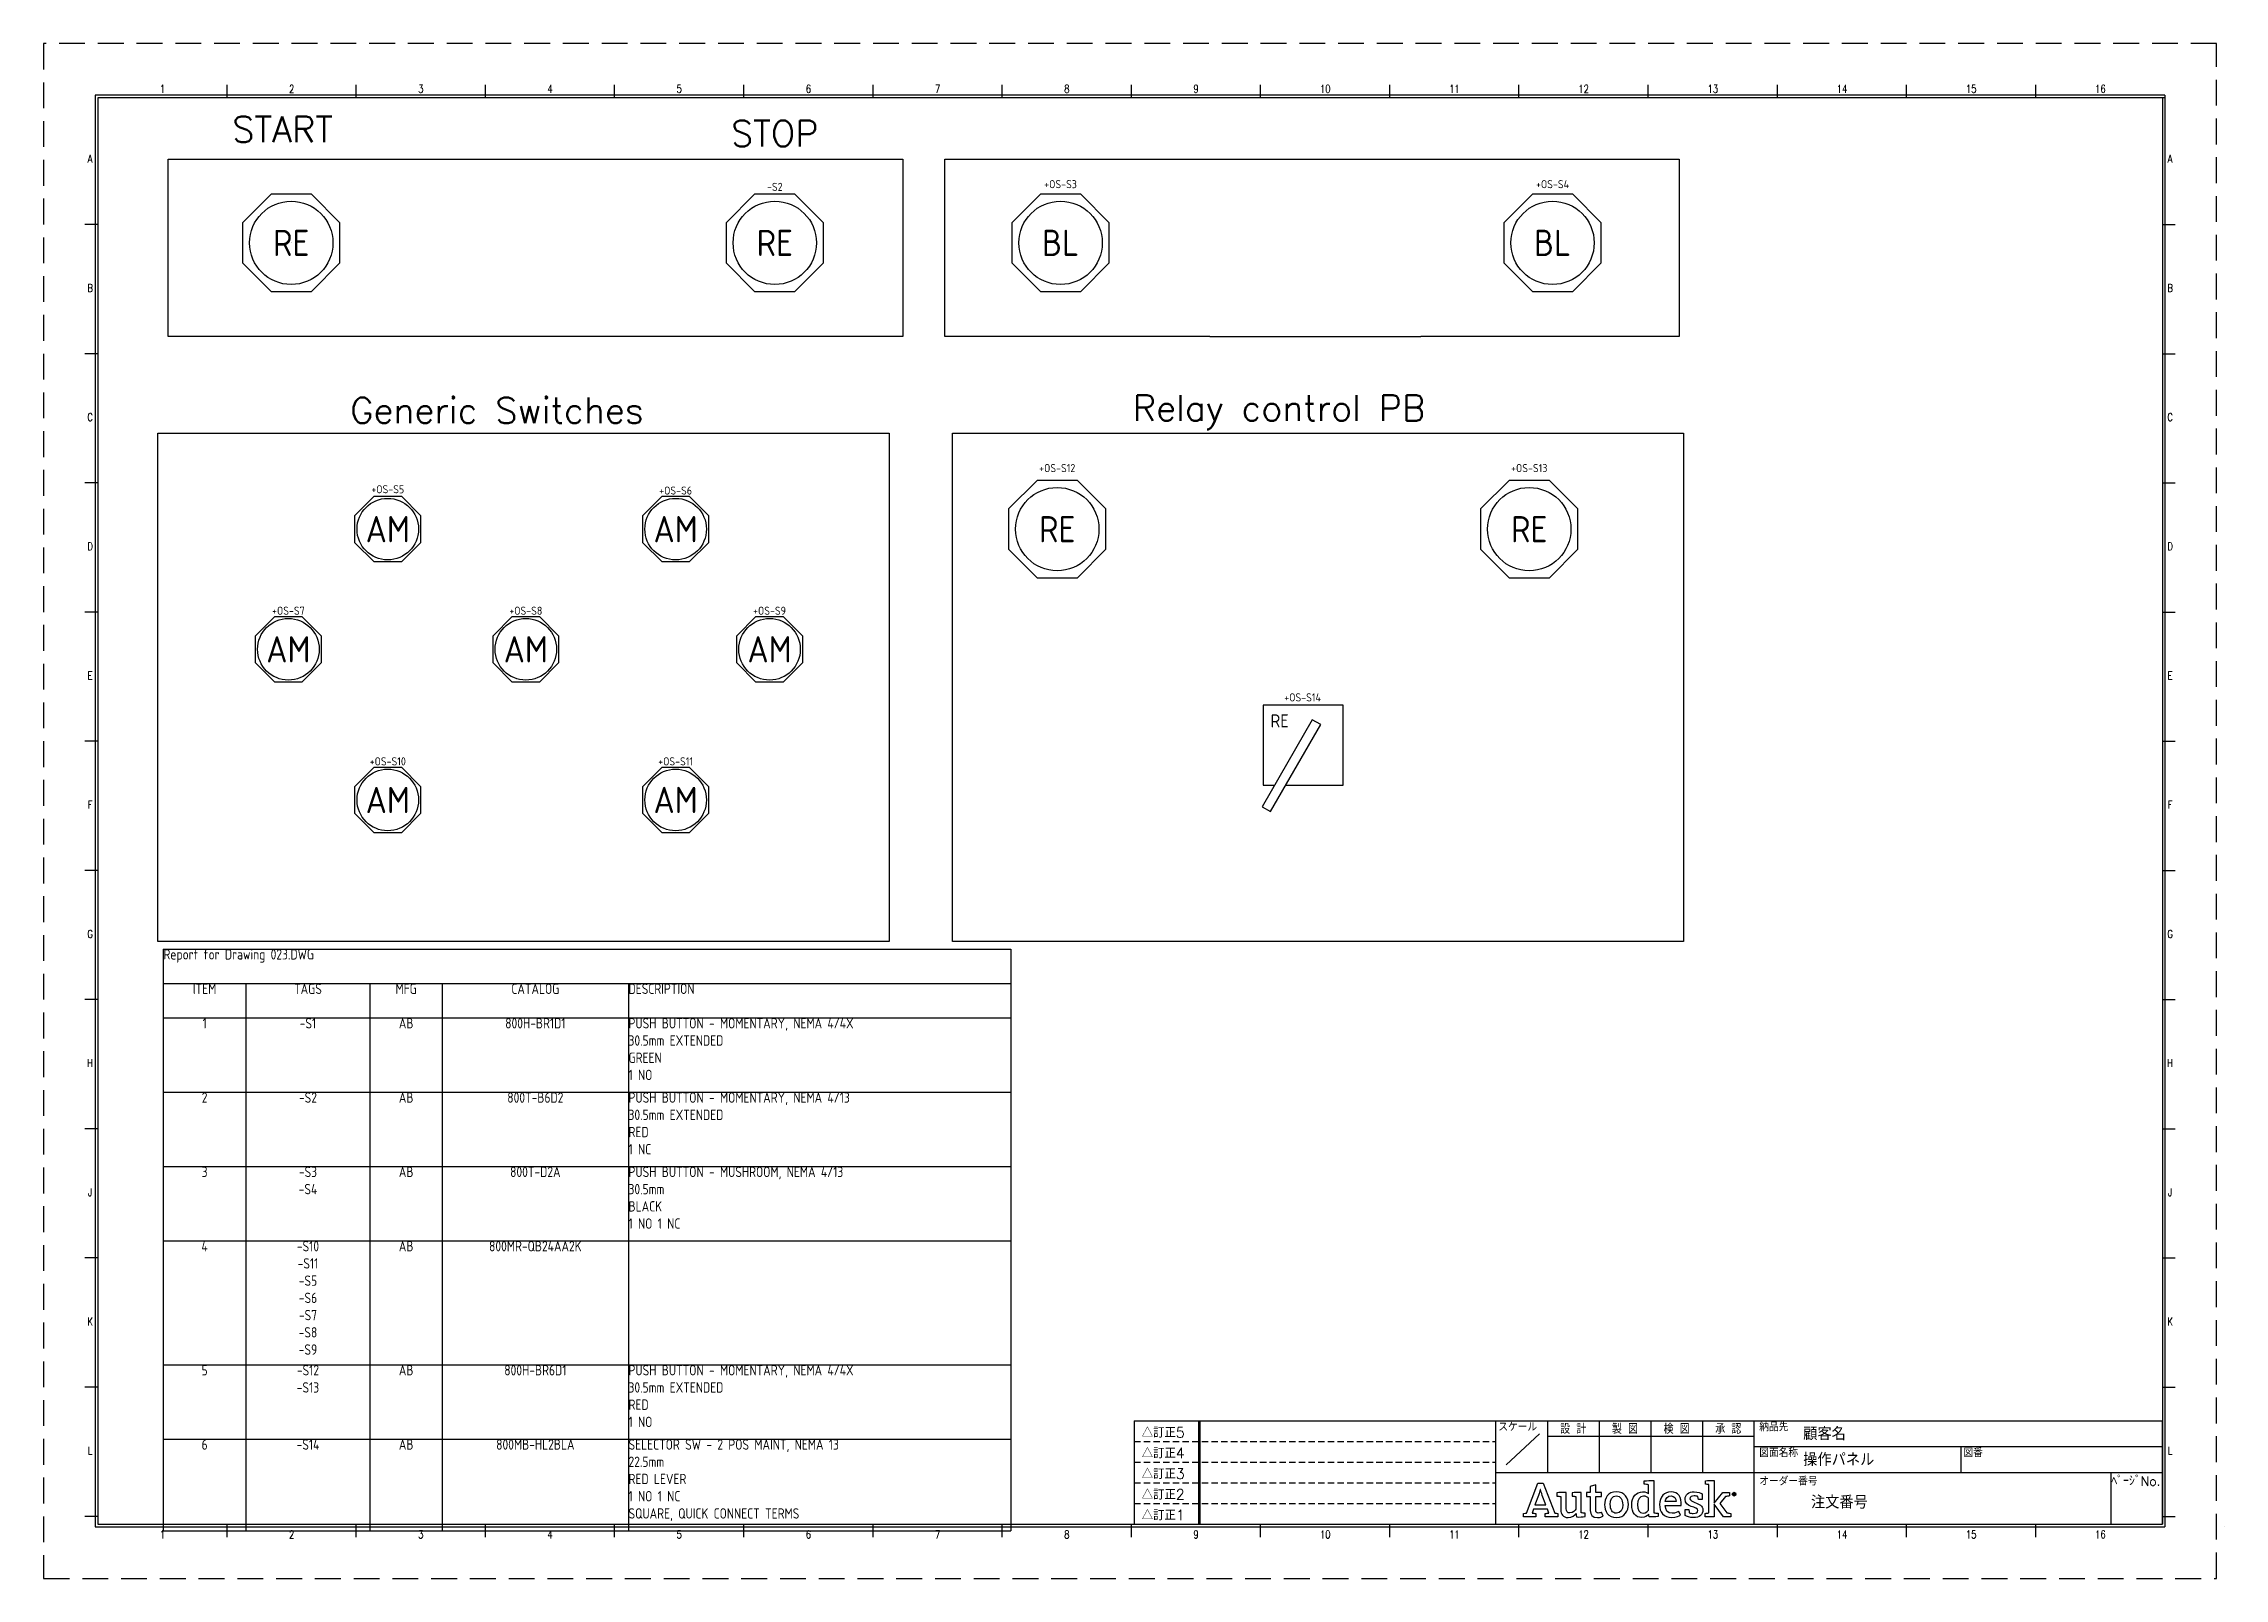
# Model space of a CAD drawing. Header units: inches. Extents: x 0 to 844, y 0 to 594.
import ezdxf
from ezdxf.enums import TextEntityAlignment as Align

# ---------------------------------------------------------------- set-up
doc = ezdxf.new("R2010")
doc.units = ezdxf.units.IN
doc.header["$LTSCALE"] = 10
doc.linetypes.add('DASHEDX2', pattern=[1.5, 1, -0.5])
doc.linetypes.add('HIDDEN', pattern=[0.375, 0.25, -0.125])
doc.layers.get('0').update_dxf_attribs({"linetype": 'CONTINUOUS'})
doc.layers.get('Defpoints').update_dxf_attribs({"linetype": 'CONTINUOUS'})
for name, color, linetype in [('COMMENT', 4, 'CONTINUOUS'), ('HIDDEN', 7, 'HIDDEN'), ('LAYER_1', 160, 'CONTINUOUS'), ('MISC', 7, 'CONTINUOUS'), ('PMISC', 7, 'CONTINUOUS'), ('PSYMS', 7, 'CONTINUOUS'), ('PTAG', 150, 'CONTINUOUS'), ('TITLE', 4, 'CONTINUOUS'), ('ZUWAKU', 7, 'CONTINUOUS')]:
    doc.layers.add(name, color=color, linetype=linetype)
doc.styles.get("Standard").update_dxf_attribs({"font": 'romans', "width": 0.8, "bigfont": 'extfont'})
doc.styles.add('WD', font='txt')
doc.styles.add('WD_IEC', font='isocp2.shx', dxfattribs={"width": 0.9, "height": 4, "bigfont": 'extfont2.shx'})

# ---------------------------------------------------------------- blocks, each defined once
blk = doc.blocks.new('JIS_tblock_a1')
at = {"layer": 'HIDDEN'}
for p, q in [((-398, 32), (-258, 32)), ((-398, 24), (-258, 24)), ((-398, 16), (-258, 16)), ((-398, 8), (-258, 8))]:
    blk.add_line(p, q, dxfattribs=at)
at = {"layer": 'ZUWAKU'}
for p, q in [((-398, 40), (0, 40)), ((-398, 40), (-398, 0)), ((-373, 40), (-373, 0)), ((-372.5, 40), (-372.5, 0)), ((-258, 0), (-258, 40)), ((-241, 35), (-254, 23)), ((-238, 40), (-238, 20)), ((-238, 34), (-158, 34)), ((-218, 40), (-218, 20)), ((-198, 40), (-198, 20)), ((-178, 40), (-178, 20)), ((-158, 0), (-158, 40)), ((0, 0), (0, 40)), ((-158, 30), (0, 30)), ((-78, 30), (-78, 20)), ((-258, 20), (-158, 20)), ((-158, 20), (0, 20)), ((-20, 20), (-20, 0)), ((-398, 0), (0, 0))]:
    blk.add_line(p, q, dxfattribs=at)
at = {"layer": 'TITLE'}
for tag, p, height in [('REVINFO51', (-370, 34), 3), ('ORDER2', (-139, 32.5), 5), ('REVINFO41', (-370, 26), 3), ('SCALE0', (-247.5, 23), 3), ('INFO1', (-139, 22.5), 5), ('REVINFO31', (-370, 18), 3), ('REVINFO21', (-370, 10), 3), ('ORDER1', (-136, 6), 5), ('REVINFO11', (-370, 2), 3)]:
    blk.add_attdef(tag, p, '', height=height, dxfattribs=at)
for tag, p in [('REVDATEY5', (-306, 34)), ('REVDATEM5', (-298, 34)), ('REVDATED5', (-290, 34)), ('REVDESIGN5', (-260, 34)), ('REVDATEY4', (-306, 26)), ('REVDATEM4', (-298, 26)), ('REVDATED4', (-290, 26)), ('REVDESIGN4', (-260, 26)), ('SCALE1', (-251, 29)), ('REVDATEY3', (-306, 18)), ('REVDATEM3', (-298, 18)), ('REVDATED3', (-290, 18)), ('REVDESIGN3', (-260, 18)), ('REVDATEY2', (-306, 10)), ('REVDATEM2', (-298, 10)), ('REVDATED2', (-290, 10)), ('REVDESIGN2', (-260, 10)), ('REVDATEY1', (-306, 2)), ('REVDATEM1', (-298, 2)), ('REVDATED1', (-290, 2)), ('REVDESIGN1', (-260, 2))]:
    blk.add_attdef(tag, text='', height=3, dxfattribs=at).set_placement(p, align=Align.RIGHT)
for tag, height, p in [('DESIGN1', 3, (-228, 27)), ('DESIGN2', 3, (-208, 27)), ('DESIGN3', 3, (-188, 27)), ('DESIGN4', 3, (-168, 27)), ('FILENAME0', 5, (-47.8, 25)), ('PAGE0', 3, (-10.3, 8.6))]:
    blk.add_attdef(tag, text='', height=height, dxfattribs=at).set_placement(p, align=Align.MIDDLE)
at = {"layer": 'TITLE', "flags": 1}
for tag, p in [('TYPE0', (-398, 0)), ('ORDER3', (-398, 0)), ('ORDER4', (-398, 0)), ('ORDER5', (-398, 0)), ('ORDER6', (-398, 0)), ('ORDER7', (-398, 0)), ('ORDER8', (-398, 0)), ('ORDER9', (-398, 0)), ('ORDER10', (-398, 0)), ('ORDER11', (-398, 0)), ('ORDER12', (-398, 0)), ('ORDER13', (-398, 0)), ('ORDER14', (-398, 0)), ('ORDER15', (-398, 0)), ('ORDER16', (-398, 0)), ('ORDER17', (-398, 0)), ('ORDER18', (-398, 0)), ('ORDER19', (-398, 0)), ('ORDER20', (-398, 0)), ('ORDER21', (-398, 0)), ('ORDER22', (-398, 0)), ('ORDER23', (-398, 0)), ('SCALETYPE0', (-398, 0)), ('DATEY1', (-398, 0)), ('DATEM1', (-398, 0)), ('DATED1', (-398, 0)), ('DATEY2', (-398, 0)), ('DATEM2', (-398, 0)), ('DATED2', (-398, 0)), ('BANNAME0', (-398, 0)), ('INFO3', (-398, 0)), ('INFO4', (-398, 0)), ('INFO5', (-398, 0)), ('INFO6', (-398, 0)), ('INFO7', (-398, 0)), ('INFO8', (-398, 0)), ('INFO9', (-398, 0)), ('INFO10', (-398, 0)), ('INFO11', (-398, 0)), ('INFO12', (-398, 0)), ('INFO13', (-398, 0)), ('INFO14', (-398, 0)), ('INFO15', (-398, 0)), ('INFO16', (-398, 0)), ('INFO17', (-398, 0)), ('INFO18', (-398, 0)), ('INFO19', (-398, 0)), ('INFO20', (-398, 0)), ('INFO21', (-398, 0)), ('INFO22', (-398, 0)), ('INFO23', (-398, 0)), ('INFO24', (-398, 0)), ('DATEY3', (-398, 0)), ('DATEM3', (-398, 0)), ('DATED3', (-398, 0)), ('DATEY4', (-398, 0)), ('DATEM4', (-398, 0)), ('DATED4', (-398, 0)), ('DATEY5', (-398, 0)), ('DATEM5', (-398, 0)), ('DATED5', (-398, 0)), ('DATEY6', (-398, 0)), ('DATEM6', (-398, 0)), ('DATED6', (-398, 0)), ('REFERENCETYPE0', (-398, 0)), ('INFO2', (-397.7, 0))]:
    blk.add_attdef(tag, p, '', height=3, dxfattribs=at)
at = {"layer": 'TITLE', "width": 0.8, "flags": 1}
for tag in ['REVINFO12', 'REVINFO13', 'REVINFO22', 'REVINFO23', 'REVINFO32', 'REVINFO33', 'REVINFO42', 'REVINFO43', 'REVINFO52', 'REVINFO53', 'REVINFO61', 'REVINFO62', 'REVINFO63', 'REVINFO71', 'REVINFO72', 'REVINFO73', 'REVINFO81', 'REVINFO82', 'REVINFO83', 'REVDESIGN6', 'REVDESIGN7', 'REVDESIGN8', 'REVDATEY6', 'REVDATEM6', 'REVDATED6', 'REVDATEY7', 'REVDATEM7', 'REVDATED7', 'REVDATEY8', 'REVDATEM8', 'REVDATED8']:
    blk.add_attdef(tag, (-398, 0), '', height=3, dxfattribs=at)
at = {"layer": 'TITLE', "flags": 1}
blk.add_attdef('LPAGE0', text='', height=3, dxfattribs=at).set_placement((-11, 3), align=Align.CENTER)
blk.add_attdef('PAPER0', text='', height=1, dxfattribs=at).set_placement((-3, -1), align=Align.TOP_RIGHT)
at = {"layer": 'ZUWAKU'}
for s, height, p in [('△訂正5', 4, (-395, 33.5)), ('スケール', 3, (-257, 36)), ('納品先', 3, (-156, 36)), ('△訂正4', 4, (-395, 25.5)), ('図面名称', 3, (-156, 26)), ('図番', 3, (-77, 26)), ('△訂正3', 4, (-395, 17.5)), ('オーダー番号', 3, (-156, 15)), ('△訂正2', 4, (-395, 9.5)), ('△訂正1', 4, (-395, 1.5))]:
    blk.add_text(s, height=height, dxfattribs=at).set_placement(p)
for s, p in [('設 計', (-228, 35)), ('製 図', (-208, 35)), ('検 図', (-188, 35)), ('承 認', (-168, 35)), ('ﾍﾟｰｼﾞNo.', (-10.23, 14.88))]:
    blk.add_text(s, height=3.5, dxfattribs=at).set_placement(p, align=Align.CENTER)
blk = doc.blocks.new('JIS_border_a1')
at = {"layer": 'ZUWAKU', "color": 5}
for p, q in [((20, 574), (20, 20)), ((821, 574), (20, 574)), ((821, 574), (821, 20)), ((21, 573), (21, 21)), ((821, 573), (21, 573)), ((820, 573), (820, 21)), ((20, 20), (821, 20)), ((21, 21), (820, 21)), ((594, 20), (594, 20)), ((644, 20), (644, 20)), ((694, 20), (694, 20)), ((744, 20), (744, 20)), ((794, 20), (794, 20)), ((844, 20), (844, 20))]:
    blk.add_line(p, q, dxfattribs=at)
at = {"layer": 'ZUWAKU'}
for p, q in [((71, 573), (71, 578)), ((121, 573), (121, 578)), ((171, 573), (171, 578)), ((221, 573), (221, 578)), ((271, 573), (271, 578)), ((321, 573), (321, 578)), ((371, 573), (371, 578)), ((421, 573), (421, 578)), ((471, 573), (471, 578)), ((521, 573), (521, 578)), ((571, 573), (571, 578)), ((621, 573), (621, 578)), ((671, 573), (671, 578)), ((721, 573), (721, 578)), ((771, 573), (771, 578)), ((21, 524), (16, 524)), ((820, 524), (825, 524)), ((21, 474), (16, 474)), ((820, 474), (825, 474)), ((21, 424), (16, 424)), ((820, 424), (825, 424)), ((21, 374), (16, 374)), ((820, 374), (825, 374)), ((21, 324), (16, 324)), ((820, 324), (825, 324)), ((21, 274), (16, 274)), ((820, 274), (825, 274)), ((21, 224), (16, 224)), ((820, 224), (825, 224)), ((21, 174), (16, 174)), ((820, 174), (825, 174)), ((21, 124), (16, 124)), ((820, 124), (825, 124)), ((21, 74), (16, 74)), ((820, 74), (825, 74)), ((21, 24), (16, 24)), ((71, 16), (71, 21)), ((121, 16), (121, 21)), ((171, 16), (171, 21)), ((221, 16), (221, 21)), ((271, 16), (271, 21)), ((321, 16), (321, 21)), ((371, 16), (371, 21)), ((421, 16), (421, 21)), ((471, 16), (471, 21)), ((521, 16), (521, 21)), ((571, 16), (571, 21)), ((621, 16), (621, 21)), ((671, 16), (671, 21)), ((721, 16), (721, 21)), ((771, 16), (771, 21)), ((820, 24), (825, 24))]:
    blk.add_line(p, q, dxfattribs=at)
at = {"layer": 'ZUWAKU', "color": 5, "linetype": 'DASHEDX2'}
blk.add_lwpolyline([(0, 0), (841, 0), (841, 594), (0, 594)], close=True, dxfattribs=at)
at = {"layer": 'COMMENT', "width": 0.8}
for s, p in [('1', (46, 576.5)), ('2', (96, 576.5)), ('3', (146, 576.5)), ('4', (196, 576.5)), ('5', (246, 576.5)), ('6', (296, 576.5)), ('7', (346, 576.5)), ('8', (396, 576.5)), ('9', (446, 576.5)), ('10', (496, 576.5)), ('11', (546, 576.5)), ('12', (596, 576.5)), ('13', (646, 576.5)), ('14', (696, 576.5)), ('15', (746, 576.5)), ('16', (796, 576.5)), ('A', (18, 549.43)), ('A', (823, 549.43)), ('B', (18, 499.43)), ('B', (823, 499.43)), ('C', (18, 449.43)), ('C', (823, 449.43)), ('D', (18, 399.43)), ('D', (823, 399.43)), ('E', (18, 349.43)), ('E', (823, 349.43)), ('F', (18, 299.43)), ('F', (823, 299.43)), ('G', (18, 249.43)), ('G', (823, 249.43)), ('H', (18, 199.43)), ('H', (823, 199.43)), ('J', (18, 149.43)), ('J', (823, 149.43)), ('K', (18, 99.43)), ('K', (823, 99.43)), ('L', (18, 49.43)), ('L', (823, 49.43)), ('1', (46, 17)), ('2', (96, 17)), ('3', (146, 17)), ('4', (196, 17)), ('5', (246, 17)), ('6', (296, 17)), ('7', (346, 17)), ('8', (396, 17)), ('9', (446, 17)), ('10', (496, 17)), ('11', (546, 17)), ('12', (596, 17)), ('13', (646, 17)), ('14', (696, 17)), ('15', (746, 17)), ('16', (796, 17))]:
    blk.add_text(s, height=3, dxfattribs=at).set_placement(p, align=Align.MIDDLE)
blk = doc.blocks.new('AI9-BLK2')
at = {"layer": 'LAYER_1', "color": 7}
blk.add_circle((0, 0), 2.03, dxfattribs=at)
blk.add_open_spline([(1.7, 0), (1.7, -1), (1, -1.8), (0, -1.8), (-1, -1.8), (-1.7, -1), (-1.7, 0), (-1.7, 1), (-1, 1.8), (0, 1.8), (1, 1.8), (1.7, 1), (1.7, 0)], degree=3, knots=[0, 0, 0, 0, 1, 1, 1, 2, 2, 2, 3, 3, 3, 4, 4, 4, 4], dxfattribs=at)
blk = doc.blocks.new('AI9-BLK1')
at = {"layer": 'LAYER_1', "color": 7}
for points, knots in [([(0.7, -1.1), (0.7, -1.1), (0.2, -0.4), (0.2, -0.4), (0.1, -0.2), (0, -0.2), (-0.1, -0.1), (0.3, 0), (0.5, 0.2), (0.5, 0.5), (0.5, 0.8), (0.3, 1.1), (-0.2, 1.1), (-0.2, 1.1), (-0.8, 1.1), (-0.8, 1.1), (-0.8, 1.1), (-0.8, -1.1), (-0.8, -1.1), (-0.8, -1.1), (-0.5, -1.1), (-0.5, -1.1), (-0.5, -1.1), (-0.5, -0.1), (-0.5, -0.1), (-0.4, -0.1), (-0.3, -0.2), (-0.2, -0.3), (-0.2, -0.3), (0.3, -1.1), (0.3, -1.1), (0.3, -1.1), (0.7, -1.1), (0.7, -1.1)], [0, 0, 0, 0, 1, 1, 1, 2, 2, 2, 3, 3, 3, 4, 4, 4, 5, 5, 5, 6, 6, 6, 7, 7, 7, 8, 8, 8, 9, 9, 9, 10, 10, 10, 11, 11, 11, 11]), ([(0.2, 0.5), (0.2, 0.2), (-0.1, 0.1), (-0.3, 0.1), (-0.3, 0.1), (-0.5, 0.1), (-0.5, 0.1), (-0.5, 0.1), (-0.5, 0.8), (-0.5, 0.8), (-0.5, 0.8), (-0.2, 0.8), (-0.2, 0.8), (0.1, 0.8), (0.2, 0.7), (0.2, 0.5)], [0, 0, 0, 0, 1, 1, 1, 2, 2, 2, 3, 3, 3, 4, 4, 4, 5, 5, 5, 5])]:
    blk.add_open_spline(points, degree=3, knots=knots, dxfattribs=at)
blk = doc.blocks.new('JIS_LOGO_BLOCK')
for points, knots in [([(12.07, 1.49), (12.07, 1.49), (7.57, 13.06), (7.57, 13.06), (7.57, 13.06), (5.51, 13.06), (5.51, 13.06), (5.51, 13.06), (1.1, 1.49), (1.1, 1.49), (0.75, 1.45), (0.31, 1.37), (0, 1.28), (0, 1.28), (0, 0), (0, 0), (0, 0), (4.71, 0), (4.71, 0), (4.71, 0), (4.71, 1.28), (4.71, 1.28), (4.26, 1.37), (3.73, 1.47), (3.25, 1.51), (3.25, 1.51), (3.8, 3.02), (3.8, 3.02), (3.8, 3.02), (9.18, 3.02), (9.18, 3.02), (9.18, 3.02), (9.74, 1.49), (9.74, 1.49), (9.26, 1.45), (8.84, 1.37), (8.4, 1.28), (8.4, 1.28), (8.4, 0), (8.4, 0), (8.4, 0), (13.27, 0), (13.27, 0), (13.27, 0), (13.27, 1.28), (13.27, 1.28), (12.99, 1.35), (12.34, 1.49), (12.07, 1.49)], [0, 0, 0, 0, 1, 1, 1, 2, 2, 2, 3, 3, 3, 4, 4, 4, 5, 5, 5, 6, 6, 6, 7, 7, 7, 8, 8, 8, 9, 9, 9, 10, 10, 10, 11, 11, 11, 12, 12, 12, 13, 13, 13, 14, 14, 14, 15, 15, 15, 16, 16, 16, 16]), ([(4.4, 4.74), (4.4, 4.74), (5.71, 8.34), (5.71, 8.34), (6.1, 9.42), (6.24, 9.89), (6.45, 10.59), (6.45, 10.59), (6.49, 10.59), (6.49, 10.59), (6.71, 9.91), (6.84, 9.44), (7.24, 8.34), (7.24, 8.34), (8.54, 4.74), (8.54, 4.74), (8.54, 4.74), (4.4, 4.74), (4.4, 4.74)], [0, 0, 0, 0, 1, 1, 1, 2, 2, 2, 3, 3, 3, 4, 4, 4, 5, 5, 5, 6, 6, 6, 6]), ([(20.45, -0.02), (20.4, 0.22), (20.3, 0.88), (20.28, 1.31), (19.81, 0.69), (18.83, -0.25), (17.22, -0.25), (15.16, -0.25), (14.39, 1.08), (14.39, 2.77), (14.39, 2.77), (14.39, 7.87), (14.39, 7.87), (13.92, 7.94), (13.29, 8.02), (12.8, 8.06), (12.8, 8.06), (12.8, 9.36), (12.8, 9.36), (13.82, 9.46), (15.22, 9.53), (16.47, 9.47), (16.47, 9.47), (16.47, 3.2), (16.47, 3.2), (16.47, 2.14), (16.85, 1.53), (17.92, 1.53), (19.12, 1.53), (20.02, 2.71), (20.22, 2.96), (20.22, 2.96), (20.22, 7.89), (20.22, 7.89), (19.81, 7.94), (19.22, 8.02), (18.73, 8.06), (18.73, 8.06), (18.73, 9.36), (18.73, 9.36), (19.75, 9.49), (21.1, 9.53), (22.3, 9.49), (22.3, 9.49), (22.3, 1.59), (22.3, 1.59), (22.75, 1.51), (23.36, 1.43), (23.87, 1.39), (23.87, 1.39), (23.87, 0.12), (23.87, 0.12), (22.87, 0), (21.59, -0.08), (20.45, -0.02)], [0, 0, 0, 0, 1, 1, 1, 2, 2, 2, 3, 3, 3, 4, 4, 4, 5, 5, 5, 6, 6, 6, 7, 7, 7, 8, 8, 8, 9, 9, 9, 10, 10, 10, 11, 11, 11, 12, 12, 12, 13, 13, 13, 14, 14, 14, 15, 15, 15, 16, 16, 16, 17, 17, 17, 18, 18, 18, 18]), ([(24.28, 7.91), (24.28, 7.91), (24.28, 9.49), (24.28, 9.49), (24.28, 9.49), (25.81, 9.49), (25.81, 9.49), (25.81, 9.49), (25.81, 11.77), (25.81, 11.77), (25.81, 11.77), (27.89, 12.43), (27.89, 12.43), (27.89, 12.43), (27.89, 9.49), (27.89, 9.49), (27.89, 9.49), (30.19, 9.49), (30.19, 9.49), (30.19, 9.49), (30.19, 7.91), (30.19, 7.91), (30.19, 7.91), (27.89, 7.91), (27.89, 7.91), (27.89, 7.91), (27.89, 2.86), (27.89, 2.86), (27.89, 1.92), (28.15, 1.49), (28.91, 1.49), (29.48, 1.49), (29.99, 1.77), (30.17, 1.88), (30.17, 1.88), (30.76, 0.31), (30.76, 0.31), (30.41, 0.12), (29.66, -0.24), (28.54, -0.24), (26.6, -0.24), (25.81, 0.82), (25.81, 2.53), (25.81, 2.53), (25.81, 7.91), (25.81, 7.91), (25.81, 7.91), (24.28, 7.91), (24.28, 7.91)], [0, 0, 0, 0, 1, 1, 1, 2, 2, 2, 3, 3, 3, 4, 4, 4, 5, 5, 5, 6, 6, 6, 7, 7, 7, 8, 8, 8, 9, 9, 9, 10, 10, 10, 11, 11, 11, 12, 12, 12, 13, 13, 13, 14, 14, 14, 15, 15, 15, 16, 16, 16, 16]), ([(35.92, -0.24), (32.64, -0.24), (31.33, 2.39), (31.33, 4.73), (31.33, 7.06), (32.6, 9.73), (35.88, 9.73), (39.14, 9.73), (40.57, 7.12), (40.57, 4.79), (40.57, 2.47), (39.18, -0.24), (35.92, -0.24)], [0, 0, 0, 0, 1, 1, 1, 2, 2, 2, 3, 3, 3, 4, 4, 4, 4]), ([(50.45, 1.6), (50.43, 1.84), (50.42, 2.1), (50.42, 2.37), (50.42, 2.37), (50.42, 14.08), (50.42, 14.08), (49.17, 14.14), (47.76, 14.07), (46.66, 13.95), (46.66, 13.95), (46.66, 12.67), (46.66, 12.67), (47.23, 12.63), (47.87, 12.55), (48.34, 12.48), (48.34, 12.48), (48.34, 12.48), (48.34, 12.48), (48.34, 12.48), (48.34, 8.98), (48.34, 8.98), (47.99, 9.28), (47.3, 9.73), (46.05, 9.73), (43.64, 9.73), (41.83, 7.75), (41.83, 4.73), (41.83, 1.55), (43.4, -0.24), (45.73, -0.24), (47.01, -0.24), (47.87, 0.37), (48.44, 1.06), (48.46, 0.73), (48.56, 0.22), (48.64, 0), (49.8, -0.06), (50.99, 0.02), (52.01, 0.14), (52.01, 0.14), (52.01, 1.41), (52.01, 1.41), (51.51, 1.45), (50.9, 1.53), (50.45, 1.6)], [0, 0, 0, 0, 1, 1, 1, 2, 2, 2, 3, 3, 3, 4, 4, 4, 5, 5, 5, 6, 6, 6, 7, 7, 7, 8, 8, 8, 9, 9, 9, 10, 10, 10, 11, 11, 11, 12, 12, 12, 13, 13, 13, 14, 14, 14, 15, 15, 15, 15]), ([(57.47, 1.39), (58.78, 1.39), (59.59, 1.88), (60.02, 2.14), (60.02, 2.14), (60.74, 0.71), (60.74, 0.71), (60.19, 0.37), (59.17, -0.24), (57.33, -0.24), (54.23, -0.24), (52.58, 1.88), (52.58, 4.81), (52.58, 7.71), (54.49, 9.73), (57.07, 9.73), (59.86, 9.73), (61.29, 7.71), (61, 4.43), (61, 4.43), (54.78, 4.43), (54.78, 4.43), (54.88, 2.71), (55.66, 1.39), (57.47, 1.39)], [0, 0, 0, 0, 1, 1, 1, 2, 2, 2, 3, 3, 3, 4, 4, 4, 5, 5, 5, 6, 6, 6, 7, 7, 7, 8, 8, 8, 8]), ([(66.3, 5.61), (65.23, 6.03), (64.39, 6.28), (64.39, 7.03), (64.39, 7.74), (65.1, 8.14), (66.04, 8.14), (66.57, 8.14), (67.08, 8.04), (67.47, 7.9), (67.52, 7.5), (67.57, 6.89), (67.66, 6.72), (67.66, 6.72), (69.04, 6.72), (69.04, 6.72), (69.04, 6.72), (69.04, 8.96), (69.04, 8.96), (68.66, 9.19), (67.59, 9.73), (65.96, 9.73), (63.94, 9.73), (62.47, 8.56), (62.47, 6.88), (62.47, 5.37), (63.41, 4.59), (64.85, 4.08), (66.31, 3.56), (67.46, 3.2), (67.46, 2.46), (67.46, 1.74), (66.85, 1.32), (65.63, 1.32), (65.13, 1.32), (64.51, 1.42), (64.13, 1.56), (64.07, 2.01), (63.98, 2.69), (63.88, 2.87), (63.88, 2.87), (62.51, 2.87), (62.51, 2.87), (62.51, 2.87), (62.51, 0.55), (62.51, 0.55), (62.51, 0.55), (62.51, 0.55), (62.51, 0.55), (63.11, 0.16), (64.28, -0.26), (65.76, -0.26), (68, -0.26), (69.42, 0.88), (69.42, 2.68), (69.42, 4.29), (67.84, 5.01), (66.3, 5.61)], [0, 0, 0, 0, 1, 1, 1, 2, 2, 2, 3, 3, 3, 4, 4, 4, 5, 5, 5, 6, 6, 6, 7, 7, 7, 8, 8, 8, 9, 9, 9, 10, 10, 10, 11, 11, 11, 12, 12, 12, 13, 13, 13, 14, 14, 14, 15, 15, 15, 16, 16, 16, 17, 17, 17, 18, 18, 18, 19, 19, 19, 19]), ([(78.65, 1.57), (78.65, 1.57), (75.95, 5.22), (75.95, 5.22), (75.95, 5.22), (78.18, 7.89), (78.18, 7.89), (78.64, 7.93), (79.3, 8), (79.69, 8.1), (79.69, 8.1), (79.69, 9.49), (79.69, 9.49), (79.69, 9.49), (77.16, 9.49), (77.16, 9.49), (77.16, 9.49), (73.79, 5.35), (73.79, 5.35), (73.79, 5.35), (73.79, 14.12), (73.79, 14.12), (72.64, 14.18), (71.38, 14.12), (70.34, 14.02), (70.34, 14.02), (70.34, 12.67), (70.34, 12.67), (70.82, 12.63), (71.33, 12.56), (71.71, 12.5), (71.71, 12.5), (71.71, 1.55), (71.71, 1.55), (71.24, 1.51), (70.76, 1.44), (70.32, 1.36), (70.32, 1.36), (70.32, 0), (70.32, 0), (70.32, 0), (73.79, 0), (73.79, 0), (73.79, 0), (73.79, 4.96), (73.79, 4.96), (73.79, 4.96), (77.34, 0), (77.34, 0), (77.34, 0), (80.14, 0), (80.14, 0), (80.14, 0), (80.14, 1.31), (80.14, 1.31), (79.61, 1.43), (79.08, 1.51), (78.65, 1.57)], [0, 0, 0, 0, 1, 1, 1, 2, 2, 2, 3, 3, 3, 4, 4, 4, 5, 5, 5, 6, 6, 6, 7, 7, 7, 8, 8, 8, 9, 9, 9, 10, 10, 10, 11, 11, 11, 12, 12, 12, 13, 13, 13, 14, 14, 14, 15, 15, 15, 16, 16, 16, 17, 17, 17, 18, 18, 18, 19, 19, 19, 19]), ([(35.84, 8.1), (34.15, 8.1), (33.53, 6.67), (33.53, 4.79), (33.53, 2.9), (34.25, 1.41), (35.94, 1.41), (37.65, 1.41), (38.35, 2.82), (38.35, 4.73), (38.35, 6.61), (37.55, 8.1), (35.84, 8.1)], [0, 0, 0, 0, 1, 1, 1, 2, 2, 2, 3, 3, 3, 4, 4, 4, 4]), ([(48.34, 2.61), (48.11, 2.3), (47.38, 1.49), (46.3, 1.49), (44.73, 1.49), (44.05, 2.79), (44.05, 4.75), (44.05, 6.73), (44.89, 8.04), (46.42, 8.04), (47.42, 8.04), (47.97, 7.65), (48.34, 7.32), (48.34, 7.32), (48.34, 2.61), (48.34, 2.61)], [0, 0, 0, 0, 1, 1, 1, 2, 2, 2, 3, 3, 3, 4, 4, 4, 5, 5, 5, 5]), ([(58.98, 5.92), (58.94, 7.12), (58.43, 8.14), (57.04, 8.14), (55.76, 8.14), (55.05, 7.28), (54.84, 5.92), (54.84, 5.92), (58.98, 5.92), (58.98, 5.92)], [0, 0, 0, 0, 1, 1, 1, 2, 2, 2, 3, 3, 3, 3])]:
    blk.add_open_spline(points, degree=3, knots=knots)
at = {"xscale": 0.342899999999986, "yscale": 0.342899999999986, "zscale": 0.342899999999986}
for name, p in [('AI9-BLK2', (81.46, 8.8)), ('AI9-BLK1', (81.53, 8.8))]:
    blk.add_blockref(name, p, dxfattribs=at)
blk = doc.blocks.new('ABPB3R')
for p, q in [((-0.307, 0.742), (-0.742, 0.307)), ((0.307, 0.742), (-0.307, 0.742)), ((0.742, 0.307), (0.307, 0.742)), ((-0.742, 0.307), (-0.742, -0.307)), ((0.742, -0.307), (0.742, 0.307)), ((-0.742, -0.307), (-0.307, -0.742)), ((0.307, -0.742), (0.742, -0.307)), ((-0.307, -0.742), (0.307, -0.742))]:
    blk.add_line(p, q)
blk.add_circle((0, 0), 0.635)
at = {"style": 'WD_IEC'}
blk.add_attdef('COLOR', text='', height=0.4, dxfattribs=at).set_placement((0, 0), align=Align.MIDDLE)
blk = doc.blocks.new('ABPB3B')
for p, q in [((-0.307, 0.742), (-0.742, 0.307)), ((0.307, 0.742), (-0.307, 0.742)), ((0.742, 0.307), (0.307, 0.742)), ((-0.742, 0.307), (-0.742, -0.307)), ((0.742, -0.307), (0.742, 0.307)), ((-0.742, -0.307), (-0.307, -0.742)), ((0.307, -0.742), (0.742, -0.307)), ((-0.307, -0.742), (0.307, -0.742))]:
    blk.add_line(p, q)
blk.add_circle((0, 0), 0.635)
at = {"style": 'WD_IEC'}
blk.add_attdef('COLOR', text='', height=0.4, dxfattribs=at).set_placement((0, 0), align=Align.MIDDLE)
blk = doc.blocks.new('ABPB2A')
for p, q in [((-0.5, 0.207), (-0.207, 0.5)), ((-0.207, 0.5), (0.207, 0.5)), ((0.207, 0.5), (0.5, 0.207)), ((-0.5, -0.207), (-0.5, 0.207)), ((0.5, 0.207), (0.5, -0.207)), ((-0.207, -0.5), (-0.5, -0.207)), ((0.5, -0.207), (0.207, -0.5)), ((0.207, -0.5), (-0.207, -0.5))]:
    blk.add_line(p, q)
blk.add_circle((0, 0), 0.469)
at = {"style": 'WD_IEC'}
blk.add_attdef('COLOR', text='', height=0.4, dxfattribs=at).set_placement((0, 0), align=Align.MIDDLE_CENTER)
blk = doc.blocks.new('ABSS2QLMR')
for p, q in [((0.138, 0.389), (-0.627, -0.937)), ((-0.609, 0.609), (-0.609, -0.609)), ((0.609, 0.609), (-0.609, 0.609)), ((0.268, 0.314), (0.138, 0.389)), ((0.609, -0.609), (0.609, 0.609)), ((-0.498, -1.012), (0.268, 0.314)), ((-0.609, -0.609), (-0.438, -0.609)), ((-0.265, -0.609), (0.609, -0.609)), ((-0.627, -0.937), (-0.498, -1.012))]:
    blk.add_line(p, q)
at = {"style": 'WD_IEC'}
blk.add_text('RE', height=0.2, dxfattribs=at).set_placement((-0.498, 0.371), align=Align.MIDDLE_LEFT)
blk = doc.blocks.new('*T11')
at = {"layer": 'Defpoints', "color": 8, "lineweight": 0}
blk.add_line((0, 0), (0, 0), dxfattribs=at)
at = {"layer": 'MISC', "color": 0, "lineweight": -2}
for p, q in [((0, 0), (328, 0)), ((0, 0), (0, -225.14)), ((328, 0), (328, -225.14)), ((0, -13.33), (328, -13.33)), ((32, -13.33), (32, -225.14)), ((80, -13.33), (80, -225.14)), ((108, -13.33), (108, -225.14)), ((180, -13.33), (180, -225.14)), ((0, -26.67), (328, -26.67)), ((0, -55.43), (328, -55.43)), ((0, -84.19), (328, -84.19)), ((0, -112.95), (328, -112.95)), ((0, -160.95), (328, -160.95)), ((0, -189.71), (328, -189.71)), ((0, -225.14), (328, -225.14))]:
    blk.add_line(p, q, dxfattribs=at)
at = {"layer": 'MISC', "color": 3, "char_height": 4, "style": 'WD_IEC'}
for s, insert, width, attachment_point in [('Report for Drawing 023.DWG', (0.06, -0.06), 327.88, 1), ('ITEM', (16, -13.39), 31.88, 2), ('TAGS', (56, -13.39), 47.88, 2), ('MFG', (94, -13.39), 27.88, 2), ('CATALOG', (144, -13.39), 71.88, 2), ('DESCRIPTION', (180.06, -13.39), 147.88, 1), ('1', (16, -26.73), 31.88, 2), ('-S1', (56, -26.73), 47.88, 2), ('AB', (94, -26.73), 27.88, 2), ('800H-BR1D1', (144, -26.73), 71.88, 2), ('PUSH BUTTON - MOMENTARY, NEMA 4/4X\\P30.5mm EXTENDED\\PGREEN\\P1 NO', (180.06, -26.73), 147.88, 1), ('2', (16, -55.49), 31.88, 2), ('-S2', (56, -55.49), 47.88, 2), ('AB', (94, -55.49), 27.88, 2), ('800T-B6D2', (144, -55.49), 71.88, 2), ('PUSH BUTTON - MOMENTARY, NEMA 4/13\\P30.5mm EXTENDED\\PRED\\P1 NC', (180.06, -55.49), 147.88, 1), ('3', (16, -84.25), 31.88, 2), ('-S3\\P-S4', (56, -84.25), 47.88, 2), ('AB', (94, -84.25), 27.88, 2), ('800T-D2A', (144, -84.25), 71.88, 2), ('PUSH BUTTON - MUSHROOM, NEMA 4/13\\P30.5mm\\PBLACK\\P1 NO 1 NC', (180.06, -84.25), 147.88, 1), ('4', (16, -113.01), 31.88, 2), ('-S10\\P-S11\\P-S5\\P-S6\\P-S7\\P-S8\\P-S9', (56, -113.01), 47.88, 2), ('AB', (94, -113.01), 27.88, 2), ('800MR-QB24AA2K', (144, -113.01), 71.88, 2), ('5', (16, -161.01), 31.88, 2), ('-S12\\P-S13', (56, -161.01), 47.88, 2), ('AB', (94, -161.01), 27.88, 2), ('800H-BR6D1', (144, -161.01), 71.88, 2), ('PUSH BUTTON - MOMENTARY, NEMA 4/4X\\P30.5mm EXTENDED\\PRED\\P1 NO', (180.06, -161.01), 147.88, 1), ('6', (16, -189.77), 31.88, 2), ('-S14', (56, -189.77), 47.88, 2), ('AB', (94, -189.77), 27.88, 2), ('800MB-HL2BLA', (144, -189.77), 71.88, 2), ('SELECTOR SW - 2 POS MAINT, NEMA 13\\P22.5mm\\PRED LEVER\\P1 NO 1 NC\\PSQUARE, QUICK CONNECT TERMS', (180.06, -189.77), 147.88, 1)]:
    blk.add_mtext(s, dxfattribs=dict(at, insert=insert, width=width, attachment_point=attachment_point))

msp = doc.modelspace()

# ---------------------------------------------------------------- linework, layer by layer
msp.add_line((451.29, 480.68), (533.04, 480.68))
for points in [[(48.26, 549.33), (332.49, 549.33), (332.49, 480.68), (48.26, 480.68)], [(44.24, 443.26), (327.19, 443.26), (327.19, 246.52), (44.24, 246.52)], [(351.76, 443.26), (634.71, 443.26), (634.71, 246.52), (351.76, 246.52)]]:
    msp.add_lwpolyline(points, close=True)
msp.add_lwpolyline([(451.29, 480.68), (348.79, 480.68), (348.79, 549.33), (633.02, 549.33), (633.02, 480.68), (533.04, 480.68)])

# ---------------------------------------------------------------- block references
for name, p in [('JIS_border_a1', (0, 0)), ('*T11', (46.31, 243.58)), ('JIS_LOGO_BLOCK', (572.79, 23.79))]:
    msp.add_blockref(name, p)
msp.add_blockref('JIS_tblock_a1', (820, 21)).add_auto_attribs({'ORDER1': '注文番号', 'ORDER2': '顧客名', 'INFO1': '操作パネル'})
at = {"layer": 'PSYMS'}
ref = msp.add_blockref('ABPB3B', (393.58, 516.89), dxfattribs=dict(at, xscale=25.39999999999998, yscale=25.39999999999998, zscale=25.39999999999998))
ref.add_attrib('COLOR', 'BL', dxfattribs={"layer": 'PMISC', "height": 10.16, "style": 'WD_IEC'}).set_placement((393.58, 516.89), align=Align.MIDDLE)
ref.add_attrib('P_TAG1', '+OS-S3', dxfattribs={"layer": 'PTAG', "height": 3.125, "style": 'WD_IEC'}).set_placement((393.58, 538.04), align=Align.CENTER)
ref = msp.add_blockref('ABPB3B', (583.98, 516.89), dxfattribs=dict(at, xscale=25.39999999999998, yscale=25.39999999999998, zscale=25.39999999999998))
ref.add_attrib('COLOR', 'BL', dxfattribs={"layer": 'PMISC', "height": 10.16, "style": 'WD_IEC'}).set_placement((583.98, 516.89), align=Align.MIDDLE)
ref.add_attrib('P_TAG1', '+OS-S4', dxfattribs={"layer": 'PTAG', "height": 3.125, "style": 'WD_IEC'}).set_placement((583.98, 538.04), align=Align.CENTER)
ref = msp.add_blockref('ABPB3R', (95.83, 516.89), dxfattribs=dict(at, xscale=25.39999999999998, yscale=25.39999999999998, zscale=25.39999999999998))
ref.add_attrib('COLOR', 'RE', dxfattribs={"layer": 'PMISC', "height": 10.16, "style": 'WD_IEC'}).set_placement((95.83, 516.89), align=Align.MIDDLE)
ref.add_attrib('P_TAG1', '-S1', dxfattribs={"layer": 'PTAG', "height": 0.125, "style": 'WD'}).set_placement((95.83, 516.89), align=Align.CENTER)
ref = msp.add_blockref('ABPB3R', (282.98, 516.89), dxfattribs=dict(at, xscale=25.39999999999998, yscale=25.39999999999998, zscale=25.39999999999998))
ref.add_attrib('COLOR', 'RE', dxfattribs={"layer": 'PMISC', "height": 10.16, "style": 'WD_IEC'}).set_placement((282.98, 516.89), align=Align.MIDDLE)
ref.add_attrib('P_TAG1', '-S2', dxfattribs={"layer": 'PTAG', "height": 3.125, "style": 'WD_IEC'}).set_placement((282.98, 537), align=Align.CENTER)
ref = msp.add_blockref('ABPB3R', (392.29, 406.09), dxfattribs=dict(at, xscale=25.39999999999998, yscale=25.39999999999998, zscale=25.39999999999998))
ref.add_attrib('COLOR', 'RE', dxfattribs={"layer": 'PMISC', "height": 10.16, "style": 'WD_IEC'}).set_placement((392.29, 406.09), align=Align.MIDDLE)
ref.add_attrib('P_TAG1', '+OS-S12', dxfattribs={"layer": 'PTAG', "height": 3.125, "style": 'WD_IEC'}).set_placement((392.29, 428.16), align=Align.CENTER)
ref = msp.add_blockref('ABPB3R', (574.96, 406.09), dxfattribs=dict(at, xscale=25.39999999999998, yscale=25.39999999999998, zscale=25.39999999999998))
ref.add_attrib('COLOR', 'RE', dxfattribs={"layer": 'PMISC', "height": 10.16, "style": 'WD_IEC'}).set_placement((574.96, 406.09), align=Align.MIDDLE)
ref.add_attrib('P_TAG1', '+OS-S13', dxfattribs={"layer": 'PTAG', "height": 3.125, "style": 'WD_IEC'}).set_placement((574.96, 428.16), align=Align.CENTER)
ref = msp.add_blockref('ABPB2A', (133.2, 406.09), dxfattribs=dict(at, xscale=25.39999999999998, yscale=25.39999999999998, zscale=25.39999999999998))
ref.add_attrib('COLOR', 'AM', dxfattribs={"layer": 'PMISC', "height": 10.16, "style": 'WD_IEC'}).set_placement((133.2, 406.09), align=Align.MIDDLE_CENTER)
ref.add_attrib('P_TAG1', '+OS-S5', dxfattribs={"layer": 'PTAG', "height": 3.125, "style": 'WD_IEC'}).set_placement((133.2, 419.96), align=Align.CENTER)
ref = msp.add_blockref('ABPB2A', (244.6, 406.09), dxfattribs=dict(at, xscale=25.39999999999998, yscale=25.39999999999998, zscale=25.39999999999998))
ref.add_attrib('COLOR', 'AM', dxfattribs={"layer": 'PMISC', "height": 10.16, "style": 'WD_IEC'}).set_placement((244.6, 406.09), align=Align.MIDDLE_CENTER)
ref.add_attrib('P_TAG1', '+OS-S6', dxfattribs={"layer": 'PTAG', "height": 3.125, "style": 'WD_IEC'}).set_placement((244.6, 419.46), align=Align.CENTER)
ref = msp.add_blockref('ABPB2A', (94.73, 359.59), dxfattribs=dict(at, xscale=25.39999999999998, yscale=25.39999999999998, zscale=25.39999999999998))
ref.add_attrib('COLOR', 'AM', dxfattribs={"layer": 'PMISC', "height": 10.16, "style": 'WD_IEC'}).set_placement((94.73, 359.59), align=Align.MIDDLE_CENTER)
ref.add_attrib('P_TAG1', '+OS-S7', dxfattribs={"layer": 'PTAG', "height": 3.125, "style": 'WD_IEC'}).set_placement((94.73, 372.96), align=Align.CENTER)
ref = msp.add_blockref('ABPB2A', (186.63, 359.59), dxfattribs=dict(at, xscale=25.39999999999998, yscale=25.39999999999998, zscale=25.39999999999998))
ref.add_attrib('COLOR', 'AM', dxfattribs={"layer": 'PMISC', "height": 10.16, "style": 'WD_IEC'}).set_placement((186.63, 359.59), align=Align.MIDDLE_CENTER)
ref.add_attrib('P_TAG1', '+OS-S8', dxfattribs={"layer": 'PTAG', "height": 3.125, "style": 'WD_IEC'}).set_placement((186.63, 372.95), align=Align.CENTER)
ref = msp.add_blockref('ABPB2A', (280.95, 359.59), dxfattribs=dict(at, xscale=25.39999999999998, yscale=25.39999999999998, zscale=25.39999999999998))
ref.add_attrib('COLOR', 'AM', dxfattribs={"layer": 'PMISC', "height": 10.16, "style": 'WD_IEC'}).set_placement((280.95, 359.59), align=Align.MIDDLE_CENTER)
ref.add_attrib('P_TAG1', '+OS-S9', dxfattribs={"layer": 'PTAG', "height": 3.125, "style": 'WD_IEC'}).set_placement((280.95, 372.95), align=Align.CENTER)
ref = msp.add_blockref('ABSS2QLMR', (487.49, 322.45), dxfattribs=dict(at, xscale=25.39999999999998, yscale=25.39999999999998, zscale=25.39999999999998))
ref.add_attrib('P_TAG1', '+OS-S14', dxfattribs={"layer": 'PTAG', "height": 3.125, "style": 'WD_IEC'}).set_placement((487.26, 339.41), align=Align.CENTER)
ref = msp.add_blockref('ABPB2A', (133.2, 301.28), dxfattribs=dict(at, xscale=25.39999999999998, yscale=25.39999999999998, zscale=25.39999999999998))
ref.add_attrib('COLOR', 'AM', dxfattribs={"layer": 'PMISC', "height": 10.16, "style": 'WD_IEC'}).set_placement((133.2, 301.28), align=Align.MIDDLE_CENTER)
ref.add_attrib('P_TAG1', '+OS-S10', dxfattribs={"layer": 'PTAG', "height": 3.125, "style": 'WD_IEC'}).set_placement((133.2, 314.65), align=Align.CENTER)
ref = msp.add_blockref('ABPB2A', (244.6, 301.28), dxfattribs=dict(at, xscale=25.39999999999998, yscale=25.39999999999998, zscale=25.39999999999998))
ref.add_attrib('COLOR', 'AM', dxfattribs={"layer": 'PMISC', "height": 10.16, "style": 'WD_IEC'}).set_placement((244.6, 301.28), align=Align.MIDDLE_CENTER)
ref.add_attrib('P_TAG1', '+OS-S11', dxfattribs={"layer": 'PTAG', "height": 3.125, "style": 'WD_IEC'}).set_placement((244.6, 314.65), align=Align.CENTER)

# ---------------------------------------------------------------- texts
for s, p in [('START', (73.02, 555.82)), ('STOP', (266.05, 554.24)), ('Generic Switches', (118.68, 447.04)), ('Relay control PB', (421.56, 447.97))]:
    msp.add_text(s, height=10).set_placement(p)

doc.saveas('drawing.dxf')
